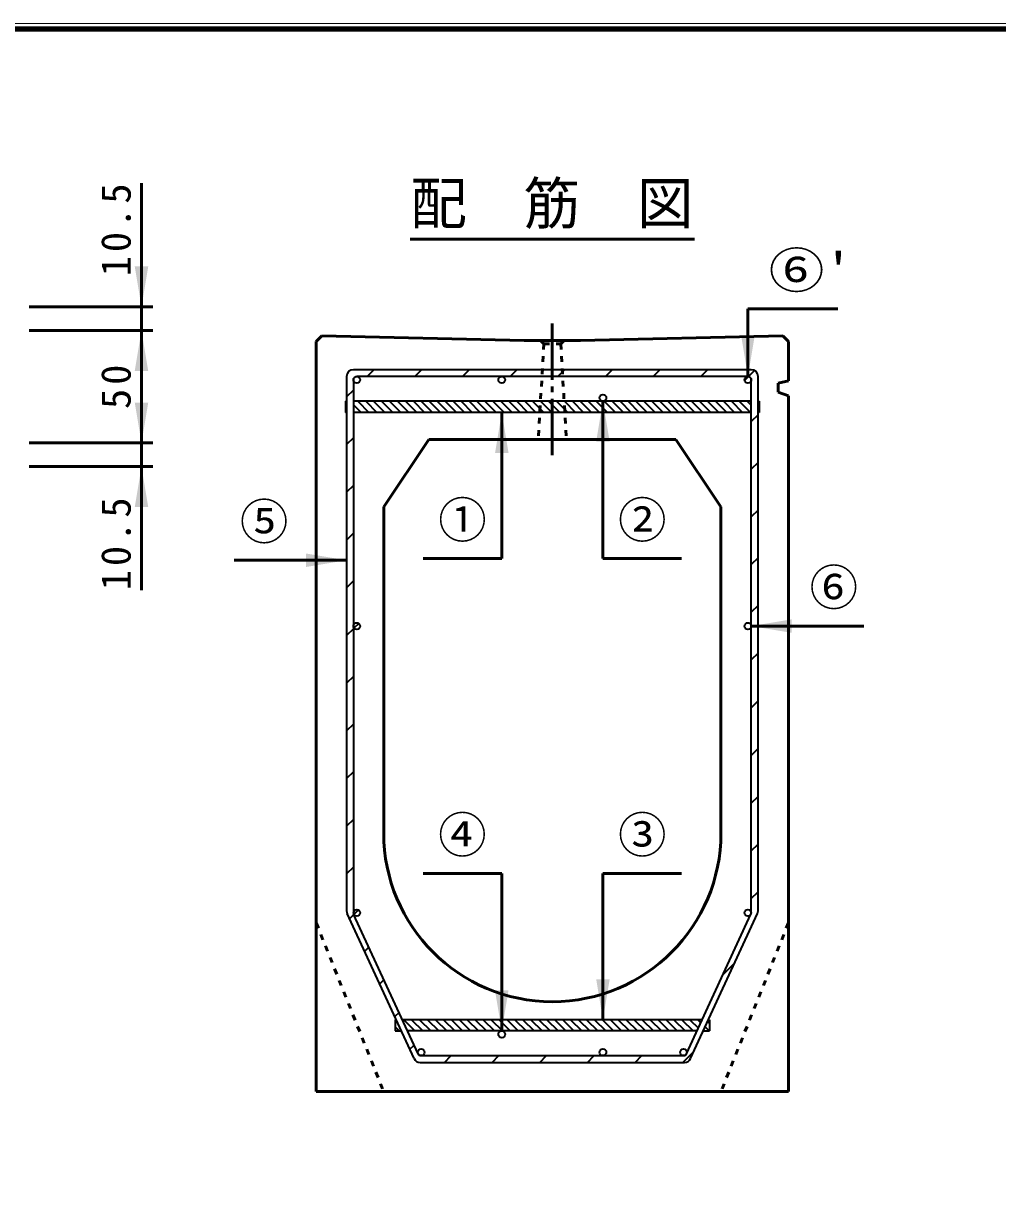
# Model space of a CAD drawing. Units: millimetres, scale not verified. Extents: x 100 to 4105, y 100 to 2870.
# Drawn here: x 898 to 1764, y 1827 to 2870 of the extents above; entities that cross this region are included whole.
import ezdxf
from ezdxf.enums import TextEntityAlignment as Align

# ---------------------------------------------------------------- set-up
doc = ezdxf.new("R2010")
doc.units = ezdxf.units.MM
doc.header["$LTSCALE"] = 5
doc.linetypes.add('USER1', pattern=[2.2, 1, -1.2])
doc.linetypes.add('USER3', pattern=[13.4, 10, -1.2, 1, -1.2])
doc.layers.add('V-nasSTD', color=7, linetype='Continuous', lineweight=50)
doc.styles.add('ＭＳ ゴシック', font='')
doc.styles.get('ＭＳ ゴシック').set_extended_font_data('MS Gothic')

msp = doc.modelspace()

# ---------------------------------------------------------------- hatches: boundary and pattern name
at = {"layer": 'V-nasSTD'}
for points in [[(1008.878, 2653.937), (1002.878, 2617.937), (996.878, 2653.937)], [(1008.878, 2560.937), (1002.878, 2596.937), (996.878, 2560.937)], [(1548.344, 2592.125), (1542.344, 2556.125), (1536.344, 2592.125)], [(996.878, 2532.937), (1002.878, 2496.937), (1008.878, 2532.937)], [(1419.344, 2498.125), (1413.344, 2534.125), (1407.344, 2498.125)], [(1329.409, 2488.125), (1323.409, 2524.125), (1317.409, 2488.125)], [(1008.878, 2439.937), (1002.878, 2475.937), (996.878, 2439.937)], [(1149.344, 2386.668), (1185.344, 2392.668), (1149.344, 2398.668)], [(1581.344, 2328.125), (1545.344, 2334.125), (1581.344, 2340.125)], [(1407.344, 2020.125), (1413.344, 1984.125), (1419.344, 2020.125)], [(1317.344, 2010.125), (1323.344, 1974.125), (1329.344, 2010.125)]]:
    msp.add_hatch(color=256, dxfattribs=at).paths.add_polyline_path(points)

# ---------------------------------------------------------------- linework, layer by layer
at = {"layer": 'V-nasSTD', "lineweight": 100}
msp.add_line((4100, 2865), (105, 2865), dxfattribs=at)
at = {"layer": 'V-nasSTD'}
for p, q in [((1002.878, 2727.937), (1002.878, 2617.937)), ((1241.941, 2678.125), (1494.747, 2678.125)), ((902.878, 2617.937), (1012.878, 2617.937)), ((1002.878, 2617.937), (1002.878, 2596.937)), ((1542.344, 2616.125), (1542.344, 2556.125)), ((1542.344, 2616.125), (1622.344, 2616.125)), ((902.878, 2596.937), (1012.878, 2596.937)), ((1002.878, 2496.937), (1002.878, 2596.937)), ((1163.344, 2592.125), (1158.344, 2587.125)), ((1158.344, 1920.125), (1158.344, 2587.125)), ((1343.344, 2588.125), (1163.344, 2592.125)), ((1343.344, 2588.125), (1393.344, 2588.125)), ((1393.344, 2588.125), (1573.344, 2592.125)), ((1573.344, 2592.125), (1578.344, 2587.125)), ((1578.344, 2587.125), (1578.344, 2552.14)), ((1569.344, 2550.125), (1578.344, 2552.14)), ((1569.344, 2542.125), (1569.344, 2550.125)), ((1569.344, 2542.125), (1578.344, 2538.767)), ((1578.344, 1920.125), (1578.344, 2538.767)), ((1413.344, 2394.125), (1413.344, 2534.125)), ((1323.409, 2394.125), (1323.409, 2524.125)), ((902.878, 2496.937), (1012.878, 2496.937)), ((1002.878, 2475.937), (1002.878, 2496.937)), ((1258.344, 2500.125), (1218.344, 2440.125)), ((1258.344, 2500.125), (1478.344, 2500.125)), ((1478.344, 2500.125), (1518.344, 2440.125)), ((902.878, 2475.937), (1012.878, 2475.937)), ((1002.878, 2365.937), (1002.878, 2475.937)), ((1218.344, 2440.125), (1218.344, 2150.125)), ((1518.344, 2440.125), (1518.344, 2150.125)), ((1085.344, 2392.668), (1185.344, 2392.668)), ((1253.409, 2394.125), (1323.409, 2394.125)), ((1413.344, 2394.125), (1483.344, 2394.125)), ((1645.344, 2334.125), (1545.344, 2334.125)), ((1253.344, 2114.125), (1323.344, 2114.125)), ((1323.344, 2114.125), (1323.344, 1974.125)), ((1413.344, 2114.125), (1413.344, 1984.125)), ((1413.344, 2114.125), (1483.344, 2114.125)), ((1158.344, 1920.125), (1578.344, 1920.125))]:
    msp.add_line(p, q, dxfattribs=at)
at = {"layer": 'V-nasSTD', "linetype": 'USER3'}
msp.add_line((1368.344, 2603.125), (1368.344, 2485.125), dxfattribs=at)
at = {"layer": 'V-nasSTD', "linetype": 'USER1'}
for p, q in [((1360.844, 2585.125), (1357.844, 2588.125)), ((1375.844, 2585.125), (1378.844, 2588.125)), ((1360.844, 2585.125), (1355.844, 2500.125)), ((1360.844, 2585.125), (1375.844, 2585.125)), ((1375.844, 2585.125), (1380.844, 2500.125)), ((1158.344, 2070.125), (1218.344, 1920.125)), ((1578.344, 2070.125), (1518.344, 1920.125))]:
    msp.add_line(p, q, dxfattribs=at)
at = {"layer": 'V-nasSTD', "lineweight": 35}
for p, q in [((1185.344, 2556.125), (1185.344, 2080.977)), ((1545.344, 2562.125), (1191.344, 2562.125)), ((1542.344, 2556.125), (1194.344, 2556.125)), ((1209.515, 2562.125), (1203.515, 2556.125)), ((1209.515, 2562.125), (1203.515, 2556.125)), ((1209.515, 2562.125), (1203.515, 2556.125)), ((1251.941, 2562.125), (1245.941, 2556.125)), ((1251.941, 2562.125), (1245.941, 2556.125)), ((1251.941, 2562.125), (1245.941, 2556.125)), ((1294.368, 2562.125), (1288.368, 2556.125)), ((1294.368, 2562.125), (1288.368, 2556.125)), ((1294.368, 2562.125), (1288.368, 2556.125)), ((1336.794, 2562.125), (1330.794, 2556.125)), ((1336.794, 2562.125), (1330.794, 2556.125)), ((1336.794, 2562.125), (1330.794, 2556.125)), ((1377.309, 2560.213), (1373.221, 2556.125)), ((1379.221, 2562.125), (1377.309, 2560.213)), ((1415.647, 2556.125), (1421.647, 2562.125)), ((1464.073, 2562.125), (1458.073, 2556.125)), ((1464.073, 2562.125), (1458.073, 2556.125)), ((1464.073, 2562.125), (1458.073, 2556.125)), ((1506.5, 2562.125), (1500.5, 2556.125)), ((1506.5, 2562.125), (1500.5, 2556.125)), ((1506.5, 2562.125), (1500.5, 2556.125)), ((1542.878, 2556.077), (1539.392, 2552.59)), ((1548.202, 2561.4), (1542.878, 2556.077)), ((1548.202, 2561.4), (1542.878, 2556.077)), ((1548.202, 2561.4), (1542.878, 2556.077)), ((1551.344, 2080.977), (1551.344, 2556.125)), ((1191.344, 2553.125), (1191.344, 2079.249)), ((1545.344, 2079.249), (1545.344, 2553.125)), ((1191.344, 2543.954), (1185.344, 2537.954)), ((1191.344, 2543.954), (1185.344, 2537.954)), ((1191.344, 2543.954), (1185.344, 2537.954)), ((1184.344, 2534.125), (1185.344, 2534.125)), ((1184.344, 2534.125), (1184.344, 2524.125)), ((1184.344, 2530.882), (1185.344, 2529.882)), ((1545.344, 2534.125), (1191.344, 2534.125)), ((1191.344, 2530.953), (1198.172, 2524.125)), ((1195.243, 2534.125), (1205.243, 2524.125)), ((1202.314, 2534.125), (1212.314, 2524.125)), ((1209.385, 2534.125), (1219.385, 2524.125)), ((1216.456, 2534.125), (1226.456, 2524.125)), ((1223.527, 2534.125), (1233.527, 2524.125)), ((1230.598, 2534.125), (1240.598, 2524.125)), ((1237.669, 2534.125), (1247.669, 2524.125)), ((1244.74, 2534.125), (1254.74, 2524.125)), ((1251.811, 2534.125), (1261.811, 2524.125)), ((1258.882, 2534.125), (1268.882, 2524.125)), ((1265.953, 2534.125), (1275.953, 2524.125)), ((1273.024, 2534.125), (1283.024, 2524.125)), ((1280.096, 2534.125), (1290.096, 2524.125)), ((1287.167, 2534.125), (1297.167, 2524.125)), ((1294.238, 2534.125), (1304.238, 2524.125)), ((1301.309, 2534.125), (1311.309, 2524.125)), ((1308.38, 2534.125), (1318.38, 2524.125)), ((1315.451, 2534.125), (1325.451, 2524.125)), ((1322.522, 2534.125), (1332.522, 2524.125)), ((1329.593, 2534.125), (1339.593, 2524.125)), ((1336.664, 2534.125), (1346.664, 2524.125)), ((1343.735, 2534.125), (1353.735, 2524.125)), ((1350.806, 2534.125), (1360.806, 2524.125)), ((1357.877, 2534.125), (1367.877, 2524.125)), ((1364.948, 2534.125), (1374.948, 2524.125)), ((1372.019, 2534.125), (1382.019, 2524.125)), ((1379.091, 2534.125), (1389.091, 2524.125)), ((1386.162, 2534.125), (1396.162, 2524.125)), ((1393.233, 2534.125), (1403.233, 2524.125)), ((1400.304, 2534.125), (1410.304, 2524.125)), ((1407.375, 2534.125), (1417.375, 2524.125)), ((1414.446, 2534.125), (1424.446, 2524.125)), ((1421.517, 2534.125), (1431.517, 2524.125)), ((1428.588, 2534.125), (1438.588, 2524.125)), ((1435.659, 2534.125), (1445.659, 2524.125)), ((1442.73, 2534.125), (1452.73, 2524.125)), ((1449.801, 2534.125), (1459.801, 2524.125)), ((1456.872, 2534.125), (1466.872, 2524.125)), ((1463.943, 2534.125), (1473.943, 2524.125)), ((1471.014, 2534.125), (1481.014, 2524.125)), ((1478.085, 2534.125), (1488.085, 2524.125)), ((1485.157, 2534.125), (1495.157, 2524.125)), ((1492.228, 2534.125), (1502.228, 2524.125)), ((1499.299, 2534.125), (1509.299, 2524.125)), ((1506.37, 2534.125), (1516.37, 2524.125)), ((1513.441, 2534.125), (1523.441, 2524.125)), ((1520.512, 2534.125), (1530.512, 2524.125)), ((1527.583, 2534.125), (1537.583, 2524.125)), ((1534.654, 2534.125), (1544.654, 2524.125)), ((1541.725, 2534.125), (1545.344, 2530.506)), ((1551.344, 2534.125), (1552.344, 2534.125)), ((1551.344, 2531.577), (1552.344, 2530.577)), ((1551.344, 2524.506), (1551.725, 2524.125)), ((1552.344, 2534.125), (1552.344, 2524.125)), ((1185.344, 2524.125), (1184.344, 2524.125)), ((1545.344, 2524.125), (1191.344, 2524.125)), ((1551.344, 2522.116), (1545.344, 2516.116)), ((1551.344, 2522.116), (1545.344, 2516.116)), ((1551.344, 2522.116), (1545.344, 2516.116)), ((1552.344, 2524.125), (1551.344, 2524.125)), ((1191.344, 2501.527), (1185.344, 2495.527)), ((1191.344, 2501.527), (1185.344, 2495.527)), ((1191.344, 2501.527), (1185.344, 2495.527)), ((1551.344, 2479.69), (1545.344, 2473.69)), ((1551.344, 2479.69), (1545.344, 2473.69)), ((1551.344, 2479.69), (1545.344, 2473.69)), ((1191.344, 2459.101), (1185.344, 2453.101)), ((1191.344, 2459.101), (1185.344, 2453.101)), ((1191.344, 2459.101), (1185.344, 2453.101)), ((1551.344, 2437.263), (1545.344, 2431.263)), ((1551.344, 2437.263), (1545.344, 2431.263)), ((1551.344, 2437.263), (1545.344, 2431.263)), ((1191.344, 2416.674), (1185.344, 2410.674)), ((1191.344, 2416.674), (1185.344, 2410.674)), ((1191.344, 2416.674), (1185.344, 2410.674)), ((1551.344, 2394.837), (1545.344, 2388.837)), ((1551.344, 2394.837), (1545.344, 2388.837)), ((1551.344, 2394.837), (1545.344, 2388.837)), ((1191.344, 2374.248), (1185.344, 2368.248)), ((1191.344, 2374.248), (1185.344, 2368.248)), ((1191.344, 2374.248), (1185.344, 2368.248)), ((1551.344, 2352.41), (1545.344, 2346.41)), ((1551.344, 2352.41), (1545.344, 2346.41)), ((1551.344, 2352.41), (1545.344, 2346.41)), ((1191.344, 2331.822), (1185.344, 2325.822)), ((1191.344, 2331.822), (1185.344, 2325.822)), ((1191.344, 2331.822), (1185.344, 2325.822)), ((1196.088, 2336.566), (1191.903, 2332.381)), ((1551.344, 2309.984), (1545.344, 2303.984)), ((1551.344, 2309.984), (1545.344, 2303.984)), ((1551.344, 2309.984), (1545.344, 2303.984)), ((1191.344, 2289.395), (1185.344, 2283.395)), ((1191.344, 2289.395), (1185.344, 2283.395)), ((1191.344, 2289.395), (1185.344, 2283.395)), ((1545.344, 2261.558), (1551.344, 2267.558)), ((1545.344, 2261.558), (1551.344, 2267.558)), ((1545.344, 2261.558), (1551.344, 2267.558)), ((1191.344, 2246.969), (1185.344, 2240.969)), ((1191.344, 2246.969), (1185.344, 2240.969)), ((1191.344, 2246.969), (1185.344, 2240.969)), ((1545.344, 2219.131), (1551.344, 2225.131)), ((1545.344, 2219.131), (1551.344, 2225.131)), ((1545.344, 2219.131), (1551.344, 2225.131)), ((1191.344, 2204.542), (1185.344, 2198.542)), ((1191.344, 2204.542), (1185.344, 2198.542)), ((1191.344, 2204.542), (1185.344, 2198.542)), ((1545.344, 2176.705), (1551.344, 2182.705)), ((1545.344, 2176.705), (1551.344, 2182.705)), ((1545.344, 2176.705), (1551.344, 2182.705)), ((1191.344, 2162.116), (1185.344, 2156.116)), ((1191.344, 2162.116), (1185.344, 2156.116)), ((1191.344, 2162.116), (1185.344, 2156.116)), ((1545.344, 2134.278), (1551.344, 2140.278)), ((1545.344, 2134.278), (1551.344, 2140.278)), ((1545.344, 2134.278), (1551.344, 2140.278)), ((1191.344, 2119.69), (1185.344, 2113.69)), ((1191.344, 2119.69), (1185.344, 2113.69)), ((1191.344, 2119.69), (1185.344, 2113.69)), ((1545.344, 2091.852), (1551.344, 2097.852)), ((1545.344, 2091.852), (1551.344, 2097.852)), ((1545.344, 2091.852), (1551.344, 2097.852)), ((1245.366, 1949.61), (1185.896, 2078.463)), ((1191.763, 2077.682), (1187.995, 2073.915)), ((1191.763, 2077.682), (1187.995, 2073.915)), ((1191.763, 2077.682), (1187.995, 2073.915)), ((1248.908, 1953.868), (1191.62, 2077.992)), ((1195.837, 2081.757), (1191.766, 2077.685)), ((1487.78, 1953.868), (1545.068, 2077.992)), ((1491.321, 1949.61), (1550.792, 2078.463)), ((1205.161, 2048.654), (1201.393, 2044.886)), ((1205.161, 2048.654), (1201.393, 2044.886)), ((1205.161, 2048.654), (1201.393, 2044.886)), ((1520.346, 2024.427), (1530.572, 2034.654)), ((1520.346, 2024.427), (1530.572, 2034.654)), ((1520.346, 2024.427), (1530.572, 2034.654)), ((1218.558, 2019.625), (1214.791, 2015.857)), ((1218.558, 2019.625), (1214.791, 2015.857)), ((1218.558, 2019.625), (1214.791, 2015.857)), ((1231.956, 1990.596), (1228.189, 1986.829)), ((1231.956, 1990.596), (1228.189, 1986.829)), ((1231.956, 1990.596), (1228.189, 1986.829)), ((1228.437, 1984.125), (1228.437, 1974.125)), ((1228.437, 1984.125), (1229.437, 1984.125)), ((1228.86, 1984.32), (1229.764, 1983.415)), ((1501.744, 1984.125), (1234.943, 1984.125)), ((1236.126, 1984.125), (1246.126, 1974.125)), ((1243.197, 1984.125), (1253.197, 1974.125)), ((1250.268, 1984.125), (1260.268, 1974.125)), ((1257.339, 1984.125), (1267.339, 1974.125)), ((1264.41, 1984.125), (1274.41, 1974.125)), ((1271.481, 1984.125), (1281.481, 1974.125)), ((1278.552, 1984.125), (1288.552, 1974.125)), ((1285.623, 1984.125), (1295.623, 1974.125)), ((1292.694, 1984.125), (1302.694, 1974.125)), ((1299.765, 1984.125), (1309.765, 1974.125)), ((1306.837, 1984.125), (1316.837, 1974.125)), ((1313.908, 1984.125), (1323.908, 1974.125)), ((1320.979, 1984.125), (1330.979, 1974.125)), ((1328.05, 1984.125), (1338.05, 1974.125)), ((1335.121, 1984.125), (1345.121, 1974.125)), ((1342.192, 1984.125), (1352.192, 1974.125)), ((1349.263, 1984.125), (1359.263, 1974.125)), ((1356.334, 1984.125), (1366.334, 1974.125)), ((1363.405, 1984.125), (1373.405, 1974.125)), ((1370.476, 1984.125), (1380.476, 1974.125)), ((1377.547, 1984.125), (1387.547, 1974.125)), ((1384.618, 1984.125), (1394.618, 1974.125)), ((1391.689, 1984.125), (1401.689, 1974.125)), ((1398.76, 1984.125), (1408.76, 1974.125)), ((1405.831, 1984.125), (1415.831, 1974.125)), ((1412.903, 1984.125), (1422.903, 1974.125)), ((1419.974, 1984.125), (1429.974, 1974.125)), ((1427.045, 1984.125), (1437.045, 1974.125)), ((1434.116, 1984.125), (1444.116, 1974.125)), ((1441.187, 1984.125), (1451.187, 1974.125)), ((1448.258, 1984.125), (1458.258, 1974.125)), ((1455.329, 1984.125), (1465.329, 1974.125)), ((1462.4, 1984.125), (1472.4, 1974.125)), ((1469.471, 1984.125), (1479.471, 1974.125)), ((1476.542, 1984.125), (1486.542, 1974.125)), ((1483.613, 1984.125), (1493.613, 1974.125)), ((1490.684, 1984.125), (1498.252, 1976.557)), ((1497.755, 1984.125), (1500.485, 1981.395)), ((1506.485, 1982.466), (1508.251, 1980.7)), ((1507.251, 1984.125), (1508.251, 1984.125)), ((1508.251, 1984.125), (1508.251, 1974.125)), ((1228.437, 1977.672), (1231.984, 1974.125)), ((1228.437, 1974.125), (1234.052, 1974.125)), ((1497.129, 1974.125), (1239.559, 1974.125)), ((1502.636, 1974.125), (1508.251, 1974.125)), ((1504.252, 1977.628), (1507.755, 1974.125)), ((1241.587, 1957.8), (1245.354, 1961.568)), ((1241.587, 1957.8), (1245.354, 1961.568)), ((1241.587, 1957.8), (1245.354, 1961.568)), ((1248.908, 1953.868), (1248.908, 1953.868)), ((1251.632, 1952.125), (1485.056, 1952.125)), ((1251.632, 1952.125), (1251.632, 1952.125)), ((1272.337, 1946.125), (1278.338, 1952.125)), ((1272.337, 1946.125), (1278.338, 1952.125)), ((1272.337, 1946.125), (1278.338, 1952.125)), ((1314.764, 1946.125), (1320.764, 1952.125)), ((1314.764, 1946.125), (1320.764, 1952.125)), ((1314.764, 1946.125), (1320.764, 1952.125)), ((1357.19, 1946.125), (1363.19, 1952.125)), ((1357.19, 1946.125), (1363.19, 1952.125)), ((1357.19, 1946.125), (1363.19, 1952.125)), ((1399.617, 1946.125), (1405.617, 1952.125)), ((1399.617, 1946.125), (1405.617, 1952.125)), ((1399.617, 1946.125), (1405.617, 1952.125)), ((1442.043, 1946.125), (1448.043, 1952.125)), ((1442.043, 1946.125), (1448.043, 1952.125)), ((1442.043, 1946.125), (1448.043, 1952.125)), ((1484.47, 1946.125), (1494.206, 1955.862)), ((1484.47, 1946.125), (1494.206, 1955.862)), ((1484.47, 1946.125), (1494.206, 1955.862)), ((1250.814, 1946.125), (1485.873, 1946.125))]:
    msp.add_line(p, q, dxfattribs=at)
at = {"layer": 'V-nasSTD', "lineweight": 13}
msp.add_lwpolyline([(100, 100), (100, 2870), (4105, 2870), (4105, 100)], close=True, dxfattribs=at)
at = {"layer": 'V-nasSTD', "lineweight": 35}
for centre in [(1194.344, 2553.125), (1323.344, 2553.125), (1542.344, 2553.125), (1413.344, 2537.125), (1194.344, 2334.125), (1542.344, 2334.125), (1194.398, 2079.125), (1542.287, 2079.125), (1323.344, 1971.125), (1251.632, 1955.125), (1413.344, 1955.125), (1485.056, 1955.125)]:
    msp.add_circle(centre, 3, dxfattribs=at)
for centre, radius, start, end in [((1191.344, 2556.125), 6, 90, 180), ((1194.344, 2553.125), 3, 90, 180), ((1542.344, 2553.125), 3, 0, 90), ((1542.344, 2553.125), 3, 0, 90), ((1542.344, 2553.125), 3, 0, 90), ((1545.344, 2556.125), 6, 0, 90), ((1191.344, 2080.977), 6, 180, 204.77514), ((1194.344, 2079.249), 3, 180, 204.77514), ((1542.344, 2079.249), 3, 335.22486, 0), ((1545.344, 2080.977), 6, 335.22486, 0), ((1251.632, 1955.125), 3, 204.77514, 270), ((1251.632, 1955.125), 3, 204.77514, 246.91867), ((1251.632, 1955.125), 3, 204.76951, 246.91107), ((1251.632, 1955.125), 3, 246.91107, 269.99301), ((1251.632, 1955.125), 3, 246.91867, 270), ((1485.056, 1955.125), 3, 270, 335.22486), ((1250.814, 1952.125), 6, 204.77514, 270), ((1485.873, 1952.125), 6, 270, 335.22486)]:
    msp.add_arc(centre, radius, start, end, dxfattribs=at)
at = {"layer": 'V-nasSTD'}
for start, end in [(180, 270), (270, 0)]:
    msp.add_arc((1368.344, 2150.125), 150, start, end, dxfattribs=at)

# ---------------------------------------------------------------- texts
at = {"layer": 'V-nasSTD', "style": 'ＭＳ ゴシック'}
for s, height, p in [('配\u3000筋\u3000図', 36.95, (1241.941, 2728.525)), ('⑤', 31.67, (1090.344, 2442.868)), ('①', 31.67, (1266.809, 2444.325)), ('②', 31.67, (1426.744, 2444.325)), ('⑥', 31.67, (1597.144, 2384.325)), ('④', 31.67, (1266.744, 2164.325)), ('③', 31.67, (1426.744, 2164.325))]:
    msp.add_text(s, height=height, dxfattribs=at).set_placement(p, align=Align.TOP_LEFT)
at = {"layer": 'V-nasSTD', "style": 'ＭＳ ゴシック', "width": 1.15}
msp.add_text("⑥'", height=31.67, dxfattribs=at).set_placement((1560.744, 2666.325), align=Align.TOP_LEFT)
at = {"layer": 'V-nasSTD', "char_height": 26.39, "attachment_point": 1, "rotation": 90, "style": 'ＭＳ ゴシック'}
for s, insert in [('\\T1.2;10.5', (966.878, 2645.137)), ('\\T1.2;50', (966.878, 2527.137)), ('\\T1.2;10.5', (966.878, 2365.937))]:
    msp.add_mtext(s, dxfattribs=dict(at, insert=insert))

doc.saveas('drawing.dxf')
